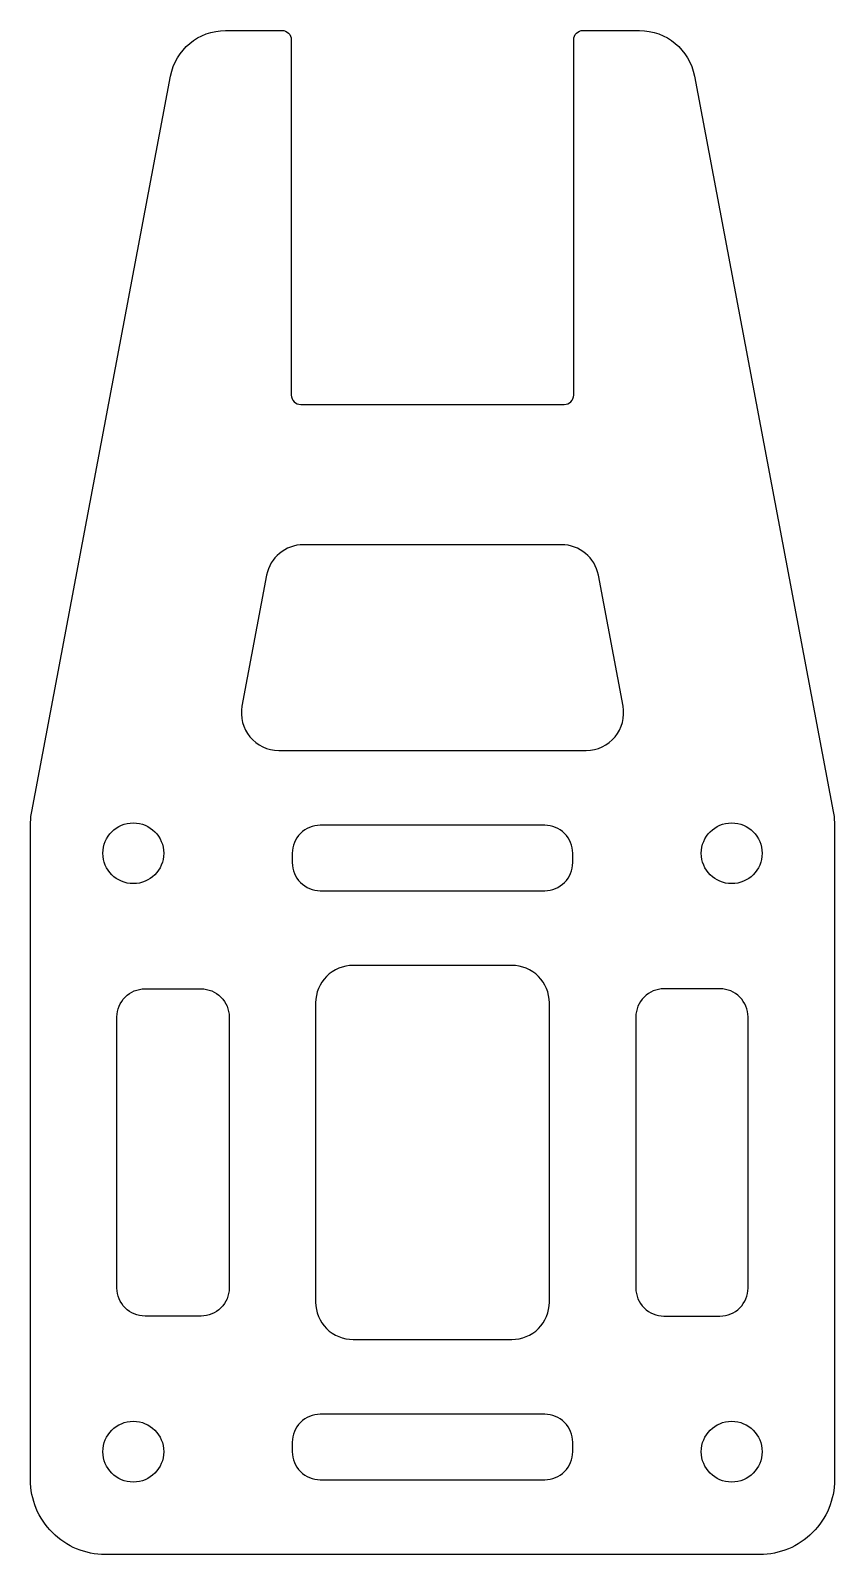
# Model space of a CAD drawing. Extents: x -43 to 43, y -43 to 120.
import ezdxf

# ---------------------------------------------------------------- set-up
doc = ezdxf.new("R2010")
doc.units = 0

msp = doc.modelspace()

# ---------------------------------------------------------------- linework, layer by layer
at = {"layer": '1'}
for points in [[(43, 35), (43, -35, -0.414214), (35, -43), (-35, -43, -0.414214), (-43, -35), (-43, 35, -0.046665), (-42.86, 36.48), (-28.02, 115.11, -0.360578), (-22.13, 120), (-16.1, 120, -0.414214), (-15.1, 119), (-15.1, 81, 0.414214), (-14.1, 80), (14.1, 80, 0.414214), (15.1, 81), (15.1, 119, -0.414214), (16.1, 120), (22.13, 120, -0.360578), (28.02, 115.11), (42.86, 36.48, -0.046665)], [(20.38, 47.74), (17.74, 61.74, 0.360578), (13.81, 65), (-13.81, 65, 0.360578), (-17.74, 61.74), (-20.38, 47.74, 0.469963), (-16.45, 43), (16.45, 43, 0.469963)], [(15, 32, 0.414214), (12, 35), (-12, 35, 0.414214), (-15, 32), (-15, 31, 0.414214), (-12, 28), (12, 28, 0.414214), (15, 31)], [(12.5, 16, 0.414214), (8.5, 20), (-8.5, 20, 0.414214), (-12.5, 16), (-12.5, -16, 0.414214), (-8.5, -20), (8.5, -20, 0.414214), (12.5, -16)], [(-21.75, 14.5), (-21.75, -14.5, -0.414214), (-24.75, -17.5), (-30.75, -17.5, -0.414214), (-33.75, -14.5), (-33.75, 14.5, -0.414214), (-30.75, 17.5), (-24.75, 17.5, -0.414214)], [(33.75, 14.5, 0.414214), (30.75, 17.5), (24.75, 17.5, 0.414214), (21.75, 14.5), (21.75, -14.5, 0.414214), (24.75, -17.5), (30.75, -17.5, 0.414214), (33.75, -14.5)], [(15, -31, 0.414214), (12, -28), (-12, -28, 0.414214), (-15, -31), (-15, -32, 0.414214), (-12, -35), (12, -35, 0.414214), (15, -32)]]:
    msp.add_lwpolyline(points, format="xyb", close=True, dxfattribs=at)
for centre in [(-32, 32), (32, 32), (-32, -32), (32, -32)]:
    msp.add_circle(centre, 3.25, dxfattribs=at)

doc.saveas('drawing.dxf')
